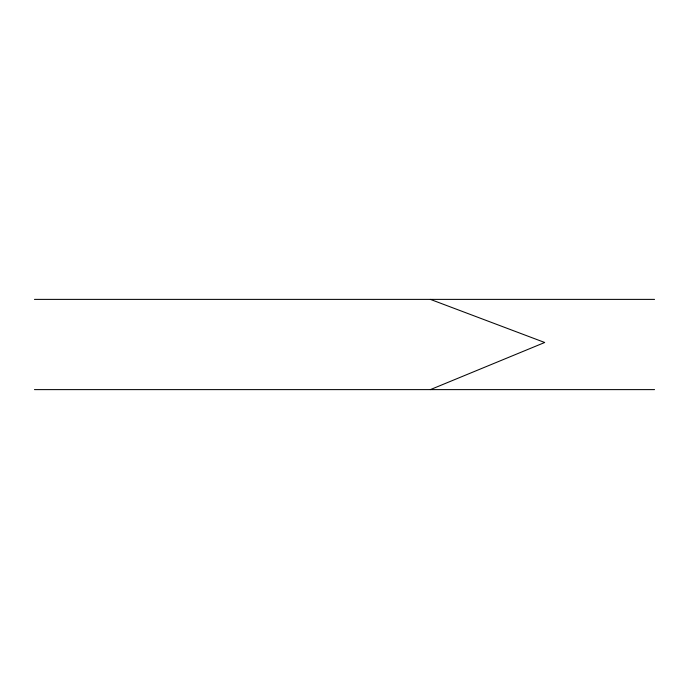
<?xml version="1.0" encoding="UTF-8"?>
<svg xmlns="http://www.w3.org/2000/svg" width="689" height="689" viewBox="0 0 689 689"><rect width="100%" height="100%" fill="white"/><g stroke="black" fill="none" stroke-linecap="round" stroke-linejoin="round"><path stroke-width="1.03" d="M430.401 389.612L544.706 342.493L430.401 299.388M34.45 299.388L654.55 299.388M34.45 389.612L654.55 389.612"/></g></svg>
